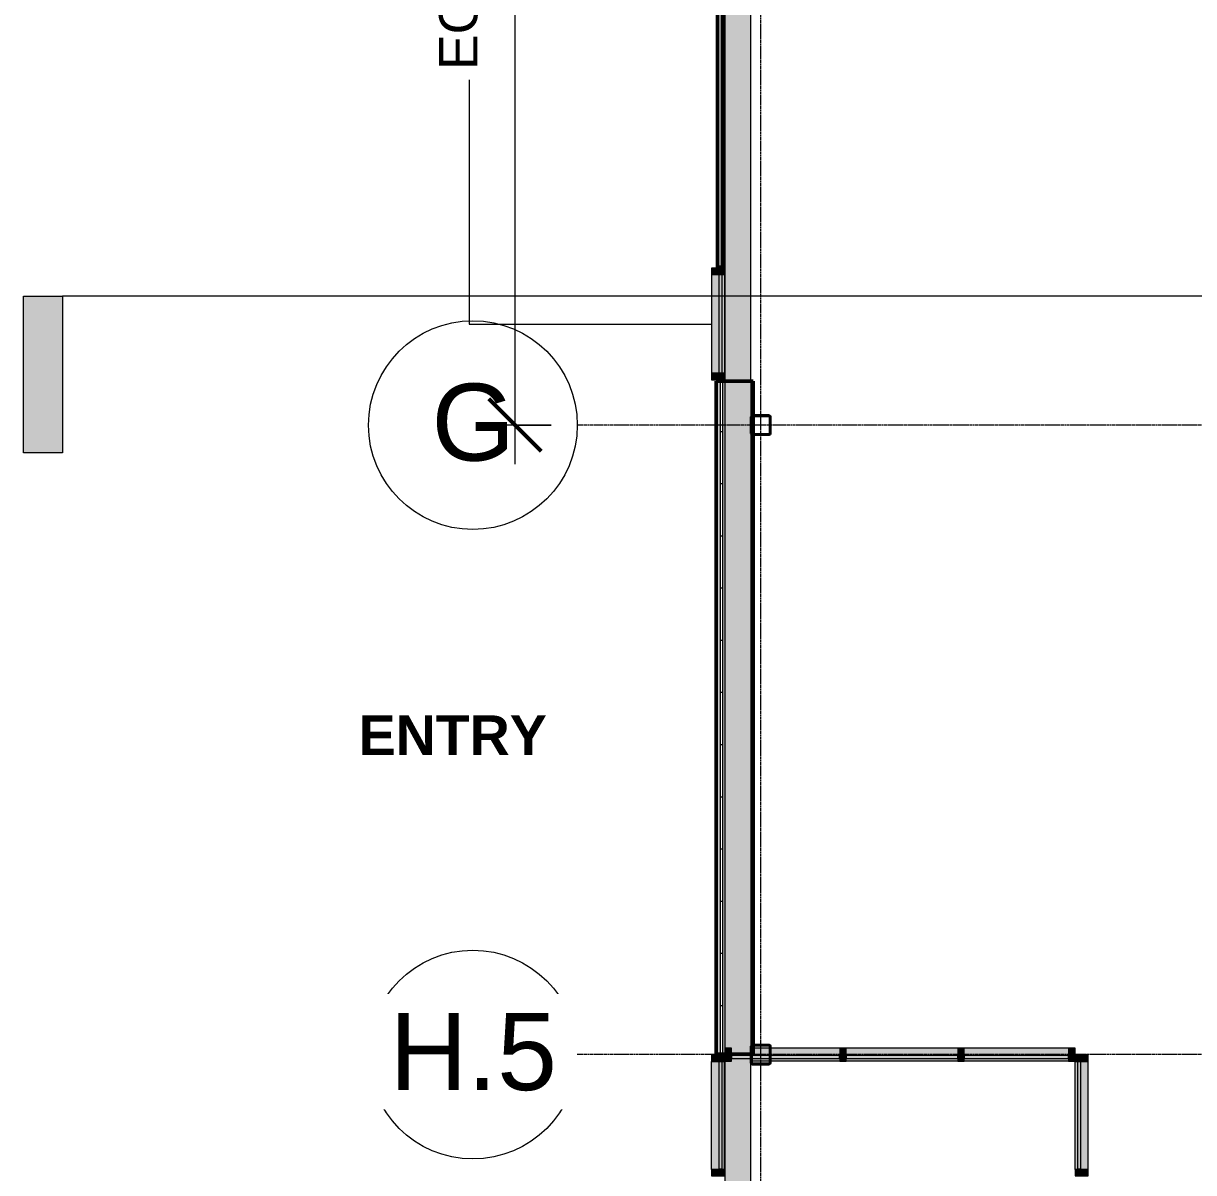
# Model space of a CAD drawing. Header units: inches. Extents: x 21836 to 26875, y -23174 to -20350.
# Drawn here: x 21846.6 to 22205.3, y -22579.2 to -22226.9 of the extents above; entities that cross this region are included whole.
import ezdxf

# ---------------------------------------------------------------- set-up
doc = ezdxf.new("R2010")
doc.units = ezdxf.units.IN
doc.header["$MEASUREMENT"] = 0
doc.linetypes.add('Grid Line 1_2_', pattern=[0.875, 0.5, -0.125, 0.125, -0.125])
for name, color, linetype, lineweight in [('A-ANNO-DIMS', 211, 'Continuous', 9), ('A-ANNO-DIMS-128', 211, 'Continuous', 9), ('A-GLAZ-CURT', 52, 'Continuous', 9), ('A-GLAZ-CWMG', 51, 'Continuous', 9), ('A-WALL', 113, 'Continuous', 13), ('A-WALL-PATT', 111, 'Continuous', 50), ('Conc', 7, 'Continuous', 9), ('G-ANNO-SYMB', 111, 'Continuous', 9), ('G-ANNO-TEXT', 231, 'Continuous', 9), ('L-SITE-WALL', 31, 'Continuous', 13), ('S-BEAM', 12, 'Continuous', 9), ('S-COLS', 52, 'Continuous', 9), ('S-GRID', 1, 'Continuous', 9), ('S-GRID-IDEN', 1, 'Continuous', 9)]:
    doc.layers.add(name, color=color, linetype=linetype, lineweight=lineweight)
doc.styles.add('Arial', font='arial.ttf', dxfattribs={"height": 23.60479})
doc.styles.add('Arial_1', font='arial.ttf', dxfattribs={"height": 11.802395})
doc.styles.add('Arial_B', font='arialbd.ttf', dxfattribs={"height": 12.177074})
doc.dimstyles.new('Linear_-_3_32__Arial', dxfattribs={"dimscale": 12, "dimtxt": 12, "dimasz": 1.333333, "dimexe": 1, "dimexo": 0.666667, "dimgap": 0.666667, "dimtad": 1, "dimdec": 4, "dimrnd": 0.0625, "dimzin": 1, "dimdsep": 46, "dimlunit": 4, "dimtxsty": 'Arial_1', "dimblk1": 'OBLIQUE', "dimblk2": 'OBLIQUE', "dimsah": 1, "dimcen": 0.09, "dimdle": 1, "dimazin": 0, "dimtfac": 1, "dimtdec": 4, "dimtix": 1, "dimtmove": 0, "dimatfit": 3, "dimfxl": 1, "dimtvp": 1, "dimtfill": 1, "dimfrac": 2, "dimtolj": 1, "dimtzin": 0, "dimarcsym": 2})

# ---------------------------------------------------------------- blocks, each defined once
blk = doc.blocks.new('Girt_C - 8_D-803273-First Floor Plan')
at = {"layer": 'S-BEAM'}
h = blk.add_hatch(color=256, dxfattribs=at)
h.paths.add_polyline_path([(22061.64, -22786.18), (22061.83, -22786.18), (22061.82, -22689.8), (22061.64, -22689.8), (22061.64, -22782.17)], flags=0)
h.paths.add_polyline_path([(22061.7, -22685.8), (22061.83, -22685.8), (22061.81, -22545.05), (22061.64, -22545.05), (22061.69, -22685.8)], flags=0)
h.paths.add_polyline_path([(22061.79, -22336.55), (22061.83, -22336.55), (22061.83, -21867.43), (22061.64, -21867.43), (22061.7, -22336.55)], flags=0)
h.paths.add_polyline_path([(22061.83, -21578.18), (22061.83, -21540.93), (22061.64, -21540.93), (22061.7, -21578.18), (22061.73, -21578.18)], flags=0)
h.paths.add_polyline_path([(22061.7, -21178.18), (22061.83, -21178.18), (22061.83, -21143.68), (22061.64, -21143.68), (22061.7, -21178.18)], flags=0)
h = blk.add_hatch(color=256, dxfattribs=at)
h.paths.add_polyline_path([(22061.83, -22786.18), (22069.45, -22786.18), (22069.45, -22687.55), (22063.52, -22687.55), (22063.52, -22689.8), (22061.83, -22689.8), (22061.83, -22782.17)], flags=0)
h.paths.add_polyline_path([(22069.45, -22686.55), (22069.45, -22544.3), (22063.64, -22544.3), (22063.64, -22545.05), (22061.83, -22545.05), (22061.83, -22685.8), (22063.52, -22685.8), (22063.52, -22686.55)], flags=0)
h.paths.add_polyline_path([(22063.64, -22543.3), (22069.45, -22543.3), (22069.45, -22542.93), (22063.64, -22542.93)], flags=0)
h.paths.add_polyline_path([(22061.83, -22336.55), (22069.45, -22336.55), (22069.45, -21867.43), (22061.83, -21867.43), (22061.83, -22259.29)], flags=0)
h.paths.add_polyline_path([(22069.45, -21578.18), (22069.45, -21540.93), (22061.83, -21540.93), (22061.83, -21578.18)], flags=0)
h.paths.add_polyline_path([(22069.45, -21178.18), (22069.45, -21143.68), (22061.83, -21143.68), (22061.83, -21178.18)], flags=0)
h = blk.add_hatch(color=256, dxfattribs=at)
h.paths.add_polyline_path([(22069.59, -22786.18), (22069.64, -22786.18), (22069.59, -22687.55), (22069.45, -22687.55), (22069.45, -22786.18)], flags=0)
h.paths.add_polyline_path([(22069.64, -22686.55), (22069.59, -22544.3), (22069.45, -22544.3), (22069.45, -22686.55), (22069.64, -22686.55)], flags=0)
h.paths.add_polyline_path([(22069.59, -22543.3), (22069.64, -22543.3), (22069.59, -22542.93), (22069.45, -22542.93), (22069.45, -22543.3), (22069.57, -22543.3)], flags=0)
h.paths.add_polyline_path([(22069.45, -22336.55), (22069.64, -22336.55), (22069.59, -21867.43), (22069.45, -21867.43), (22069.45, -22259.29)], flags=0)
h.paths.add_polyline_path([(22069.49, -21578.18), (22069.64, -21578.18), (22069.59, -21540.93), (22069.45, -21540.93), (22069.45, -21578.18)], flags=0)
h.paths.add_polyline_path([(22069.46, -21178.18), (22069.64, -21178.18), (22069.59, -21143.68), (22069.45, -21143.68), (22069.45, -21178.18)], flags=0)
h = blk.add_hatch(color=256, dxfattribs=at)
h.paths.add_polyline_path([(22069.45, -22687.55), (22069.45, -22686.55), (22063.52, -22686.55), (22063.52, -22687.55)], flags=0)
h.paths.add_polyline_path([(22063.64, -22544.3), (22069.45, -22544.3), (22069.45, -22543.3), (22063.64, -22543.3)], flags=0)
h = blk.add_hatch(color=256, dxfattribs=at)
h.paths.add_polyline_path([(22069.59, -22687.55), (22069.64, -22687.55), (22069.59, -22686.55), (22069.45, -22686.55), (22069.45, -22687.55), (22069.58, -22687.55)], flags=0)
h.paths.add_polyline_path([(22069.59, -22544.3), (22069.64, -22544.3), (22069.59, -22543.3), (22069.45, -22543.3), (22069.45, -22544.3), (22069.57, -22544.3)], flags=0)
for p, q in [((22061.64, -21867.43), (22061.64, -22336.55)), ((22069.64, -22336.55), (22069.64, -22111.34)), ((22061.64, -22545.05), (22061.64, -22685.8)), ((22069.64, -22686.55), (22069.64, -22545.59))]:
    blk.add_line(p, q, dxfattribs=at)
blk = doc.blocks.new('HSS-Hollow Structural Section-Column - HSS6X6X1_4-V18-First Floor Plan')
at = {"layer": 'S-COLS', "lineweight": 30}
for p, q in [((-3, 2.534), (-3, -2.534)), ((-2.767, -2.534), (-2.767, 2.534)), ((2.534, 3), (-2.534, 3)), ((-2.534, 2.767), (2.534, 2.767)), ((2.767, 2.534), (2.767, -2.534)), ((3, -2.534), (3, 2.534)), ((2.534, -2.767), (-2.534, -2.767)), ((-2.534, -3), (2.534, -3))]:
    blk.add_line(p, q, dxfattribs=at)
for centre, radius, start, end in [((-2.534, 2.534), 0.466, 90, 180), ((-2.534, 2.534), 0.233, 90, 180), ((2.534, 2.534), 0.466, 360, 90), ((2.534, 2.534), 0.233, 0, 90), ((-2.534, -2.534), 0.466, 180, 270), ((-2.534, -2.534), 0.233, 180, 270), ((2.534, -2.534), 0.466, 270, 360), ((2.534, -2.534), 0.233, 270, 360)]:
    blk.add_arc(centre, radius, start, end, dxfattribs=at)
blk = doc.blocks.new('Rectangular Mullion - Profile_Polycarbonate_Upper and left-791728-First Floor Plan')
at = {"layer": 'A-GLAZ-CWMG'}
blk.add_hatch(color=256, dxfattribs=at).paths.add_polyline_path([(0, -1.14), (-3.62, -1.14), (-3.62, -0.79), (-3.37, -0.79), (-3.56, -0.85), (-3.56, -1.08), (-0.06, -1.08), (-0.06, 0.92), (-2.77, 0.92), (-2.83, 0.98), (0, 0.98)], flags=0)
at = {"layer": 'A-GLAZ-CWMG', "lineweight": 20}
for p, q in [((-2.83, 0.86), (-2.83, 0.98)), ((-2.83, 0.98), (0, 0.98)), ((-2.77, 0.86), (-2.83, 0.86)), ((-0.06, 0.92), (-2.77, 0.92)), ((-2.77, 0.92), (-2.77, 0.86)), ((-0.06, -1.08), (-0.06, 0.92)), ((0, 0.98), (0, -1.14)), ((-3.62, -1.14), (-3.62, -0.79)), ((-3.62, -0.79), (-3.37, -0.79)), ((0, -1.14), (-3.62, -1.14)), ((-3.37, -0.85), (-3.56, -0.85)), ((-3.56, -0.85), (-3.56, -1.08)), ((-3.56, -1.08), (-0.06, -1.08)), ((-3.37, -0.79), (-3.37, -0.85))]:
    blk.add_line(p, q, dxfattribs=at)
blk = doc.blocks.new('System Panel - Glazed-V35-First Floor Plan')
at = {"layer": 'A-GLAZ-CURT', "transparency": 33554649}
h = blk.add_hatch(color=256, dxfattribs=at)
h.paths.add_polyline_path([(-16.59, -1.25), (-10.59, -1.25), (-10.59, -0.25), (-16.59, -0.25)], flags=0)
h.paths.add_polyline_path([(16.59, -1.25), (16.59, -0.25), (-4.59, -0.25), (-4.59, -1.25), (-1.58, -1.25)], flags=0)
h.paths.add_polyline_path([(-10.36, -1.25), (-4.83, -1.25), (-4.83, -0.25), (-10.36, -0.25)], flags=0)
at = {"layer": 'A-GLAZ-CURT', "lineweight": 13}
for p, q in [((-10.59, -0.25), (-16.59, -0.25)), ((-16.59, -0.25), (-16.59, -1.25)), ((-16.59, -1.25), (-10.59, -1.25)), ((-4.83, -0.25), (-10.36, -0.25)), ((-10.36, -1.25), (-4.83, -1.25)), ((16.59, -0.25), (-4.59, -0.25)), ((-4.59, -1.25), (16.59, -1.25)), ((16.59, -1.25), (16.59, -0.25))]:
    blk.add_line(p, q, dxfattribs=at)
at = {"layer": 'A-GLAZ-CURT'}
for p, q in [((-4.83, -0.25), (-10.36, -0.25)), ((-10.36, -1.25), (-4.83, -1.25)), ((16.59, -0.25), (-4.59, -0.25)), ((-4.59, -1.25), (16.59, -1.25)), ((16.59, -0.25), (16.59, -1.25))]:
    blk.add_line(p, q, dxfattribs=at)
blk = doc.blocks.new('System Panel - Glazed-827433-First Floor Plan')
at = {"layer": 'A-GLAZ-CURT', "transparency": 33554649}
blk.add_hatch(color=256, dxfattribs=at).paths.add_polyline_path([(-17.09, -0.25), (-17.09, -1.25), (17.09, -1.25), (17.09, -0.25)], flags=0)
at = {"layer": 'A-GLAZ-CURT', "lineweight": 13}
for p, q in [((17.09, -0.25), (-17.09, -0.25)), ((-17.09, -0.25), (-17.09, -1.25)), ((-17.09, -1.25), (17.09, -1.25)), ((17.09, -1.25), (17.09, -0.25))]:
    blk.add_line(p, q, dxfattribs=at)
at = {"layer": 'A-GLAZ-CURT'}
for p, q in [((-17.09, -1.25), (-17.09, -0.25)), ((17.09, -0.25), (-17.09, -0.25)), ((-17.09, -1.25), (17.09, -1.25)), ((17.09, -0.25), (17.09, -1.25))]:
    blk.add_line(p, q, dxfattribs=at)
blk = doc.blocks.new('System Panel - Glazed-840710-First Floor Plan')
at = {"layer": 'A-GLAZ-CURT', "transparency": 33554649}
blk.add_hatch(color=256, dxfattribs=at).paths.add_polyline_path([(16, -1.25), (16, -0.25), (-16, -0.25), (-16, -1.25)], flags=0)
at = {"layer": 'A-GLAZ-CURT', "lineweight": 13}
for p, q in [((16, -0.25), (-16, -0.25)), ((-16, -0.25), (-16, -1.25)), ((-16, -1.25), (16, -1.25)), ((16, -1.25), (16, -0.25))]:
    blk.add_line(p, q, dxfattribs=at)
at = {"layer": 'A-GLAZ-CURT'}
for p, q in [((-16, -1.25), (-16, -0.25)), ((16, -0.25), (-16, -0.25)), ((-16, -1.25), (16, -1.25)), ((16, -0.25), (16, -1.25))]:
    blk.add_line(p, q, dxfattribs=at)
blk = doc.blocks.new('Rectangular Mullion - Rectangular Mullion 1-V36-First Floor Plan')
at = {"layer": 'A-GLAZ-CWMG'}
h = blk.add_hatch(color=256, dxfattribs=at)
h.paths.add_polyline_path([(22070.27, -22545.05), (22075.41, -22545.05), (22075.41, -22544.3), (22069.87, -22544.3), (22069.87, -22545.05)], flags=0)
h.paths.add_polyline_path([(22078.66, -22545.05), (22096.83, -22545.05), (22096.83, -22544.3), (22075.64, -22544.3), (22075.64, -22545.05)], flags=0)
h.paths.add_polyline_path([(22069.87, -22543.3), (22075.41, -22543.3), (22075.41, -22541.05), (22070.27, -22541.05), (22070.27, -22542.93), (22069.87, -22542.93)], flags=0)
h.paths.add_polyline_path([(22078.66, -22543.3), (22096.83, -22543.3), (22096.83, -22541.05), (22075.64, -22541.05), (22075.64, -22543.3)], flags=0)
h = blk.add_hatch(color=256, dxfattribs=at)
h.paths.add_polyline_path([(22070.27, -22544.3), (22075.41, -22544.3), (22075.41, -22543.3), (22069.87, -22543.3), (22069.87, -22544.3)], flags=0)
h.paths.add_polyline_path([(22096.83, -22544.3), (22096.83, -22543.3), (22075.64, -22543.3), (22075.64, -22544.3), (22078.66, -22544.3)], flags=0)
for p, q in [((22075.41, -22541.05), (22070.27, -22541.05)), ((22096.83, -22541.05), (22075.64, -22541.05)), ((22075.41, -22545.05), (22069.87, -22545.05)), ((22096.83, -22545.05), (22075.64, -22545.05))]:
    blk.add_line(p, q, dxfattribs=at)
blk = doc.blocks.new('Rectangular Mullion - Rectangular Mullion 1-769211-First Floor Plan')
at = {"layer": 'A-GLAZ-CWMG'}
h = blk.add_hatch(color=256, dxfattribs=at)
h.paths.add_polyline_path([(22798.39, -22493.23), (22798.39, -22459.04), (22797.64, -22459.04), (22797.64, -22493.23)], flags=0)
h.paths.add_polyline_path([(22796.64, -22493.23), (22796.64, -22459.04), (22794.39, -22459.04), (22794.39, -22493.23)], flags=0)
blk.add_hatch(color=256, dxfattribs=at).paths.add_polyline_path([(22797.64, -22493.23), (22797.64, -22459.04), (22796.64, -22459.04), (22796.64, -22493.23)], flags=0)
for p, q in [((22794.39, -22459.04), (22794.39, -22493.23)), ((22798.39, -22459.04), (22798.39, -22493.23))]:
    blk.add_line(p, q, dxfattribs=at)
blk = doc.blocks.new('Rectangular Mullion - Rectangular Mullion 1-840709-First Floor Plan')
at = {"layer": 'A-GLAZ-CWMG'}
h = blk.add_hatch(color=256, dxfattribs=at)
h.paths.add_polyline_path([(22167.02, -22545.05), (22167.02, -22544.3), (22135.02, -22544.3), (22135.02, -22545.05)], flags=0)
h.paths.add_polyline_path([(22167.02, -22543.3), (22167.02, -22541.05), (22135.02, -22541.05), (22135.02, -22543.3)], flags=0)
blk.add_hatch(color=256, dxfattribs=at).paths.add_polyline_path([(22167.02, -22544.3), (22167.02, -22543.3), (22135.02, -22543.3), (22135.02, -22544.3)], flags=0)
for p, q in [((22167.02, -22541.05), (22135.02, -22541.05)), ((22167.02, -22545.05), (22135.02, -22545.05))]:
    blk.add_line(p, q, dxfattribs=at)
blk = doc.blocks.new('Rectangular Mullion - Rectangular Mullion 1-838588-First Floor Plan')
at = {"layer": 'A-GLAZ-CWMG'}
blk.add_hatch(color=256, dxfattribs=at).paths.add_polyline_path([(0, 2), (0, -2), (-2, -2), (-2, 2)], flags=0)
at = {"layer": 'A-GLAZ-CWMG', "lineweight": 20}
for p, q in [((-2, 2), (0, 2)), ((-2, -2), (-2, 2)), ((0, 2), (0, -2)), ((0, -2), (-2, -2))]:
    blk.add_line(p, q, dxfattribs=at)
blk = doc.blocks.new('Rectangular Mullion - Rectangular Mullion 1-838589-First Floor Plan')
at = {"layer": 'A-GLAZ-CWMG'}
blk.add_hatch(color=256, dxfattribs=at).paths.add_polyline_path([(-2, 2), (-2, -2), (0, -2), (0, 2)], flags=0)
at = {"layer": 'A-GLAZ-CWMG', "lineweight": 20}
for p, q in [((0, 2), (-2, 2)), ((-2, 2), (-2, -2)), ((0, -2), (0, 2)), ((-2, -2), (0, -2))]:
    blk.add_line(p, q, dxfattribs=at)
blk = doc.blocks.new('Rectangular Mullion - Rectangular Mullion 1-827464-First Floor Plan')
at = {"layer": 'A-GLAZ-CWMG'}
blk.add_hatch(color=256, dxfattribs=at).paths.add_polyline_path([(1, -2), (-1, -2), (-1, 2), (1, 2)], flags=0)
at = {"layer": 'A-GLAZ-CWMG', "lineweight": 20}
for p, q in [((-1, 2), (1, 2)), ((-1, -2), (-1, 2)), ((1, 2), (1, -2)), ((1, -2), (-1, -2))]:
    blk.add_line(p, q, dxfattribs=at)
blk = doc.blocks.new('System Panel - Glazed-827432-First Floor Plan')
at = {"layer": 'A-GLAZ-CURT', "transparency": 33554649}
blk.add_hatch(color=256, dxfattribs=at).paths.add_polyline_path([(-16.53, -0.25), (-16.53, -1.25), (16.53, -1.25), (16.53, -0.25)], flags=0)
at = {"layer": 'A-GLAZ-CURT', "lineweight": 13}
for p, q in [((16.53, -0.25), (-16.53, -0.25)), ((-16.53, -0.25), (-16.53, -1.25)), ((-16.53, -1.25), (16.53, -1.25)), ((16.53, -1.25), (16.53, -0.25))]:
    blk.add_line(p, q, dxfattribs=at)
at = {"layer": 'A-GLAZ-CURT'}
for p, q in [((-16.53, -1.25), (-16.53, -0.25)), ((16.53, -0.25), (-16.53, -0.25)), ((-16.53, -1.25), (16.53, -1.25)), ((16.53, -0.25), (16.53, -1.25))]:
    blk.add_line(p, q, dxfattribs=at)
blk = doc.blocks.new('Rectangular Mullion - Rectangular Mullion 1-785048-First Floor Plan')
at = {"layer": 'A-GLAZ-CWMG'}
h = blk.add_hatch(color=256, dxfattribs=at)
h.paths.add_polyline_path([(22173.02, -22578.24), (22173.02, -22545.18), (22170.77, -22545.18), (22170.77, -22578.24)], flags=0)
h.paths.add_polyline_path([(22169.02, -22578.24), (22169.77, -22578.24), (22169.77, -22545.18), (22169.02, -22545.18), (22169.02, -22569.14)], flags=0)
blk.add_hatch(color=256, dxfattribs=at).paths.add_polyline_path([(22170.77, -22578.24), (22170.77, -22545.18), (22169.77, -22545.18), (22169.77, -22578.24)], flags=0)
for p, q in [((22169.02, -22578.24), (22169.02, -22545.18)), ((22173.02, -22578.24), (22173.02, -22545.18))]:
    blk.add_line(p, q, dxfattribs=at)
blk = doc.blocks.new('Rectangular Mullion - Rectangular Mullion 1-838712-First Floor Plan')
at = {"layer": 'A-GLAZ-CWMG'}
blk.add_hatch(color=256, dxfattribs=at).paths.add_polyline_path([(-2, -2), (0, -2), (0, 2), (-2, 2)], flags=0)
at = {"layer": 'A-GLAZ-CWMG', "lineweight": 20}
for p, q in [((0, 2), (-2, 2)), ((-2, 2), (-2, -2)), ((0, -2), (0, 2)), ((-2, -2), (0, -2))]:
    blk.add_line(p, q, dxfattribs=at)
blk = doc.blocks.new('System Panel - Glazed-827451-First Floor Plan')
at = {"layer": 'A-GLAZ-CURT', "transparency": 33554649}
blk.add_hatch(color=256, dxfattribs=at).paths.add_polyline_path([(-16.53, 0.25), (16.53, 0.25), (16.53, 1.25), (-16.53, 1.25)], flags=0)
at = {"layer": 'A-GLAZ-CURT', "lineweight": 13}
for p, q in [((16.53, 1.25), (-16.53, 1.25)), ((-16.53, 1.25), (-16.53, 0.25)), ((-16.53, 0.25), (16.53, 0.25)), ((16.53, 0.25), (16.53, 1.25))]:
    blk.add_line(p, q, dxfattribs=at)
at = {"layer": 'A-GLAZ-CURT'}
for p, q in [((-16.53, 0.25), (-16.53, 1.25)), ((16.53, 1.25), (-16.53, 1.25)), ((-16.53, 0.25), (16.53, 0.25)), ((16.53, 1.25), (16.53, 0.25))]:
    blk.add_line(p, q, dxfattribs=at)
blk = doc.blocks.new('Rectangular Mullion - Rectangular Mullion 1-775617-First Floor Plan')
at = {"layer": 'A-GLAZ-CWMG'}
h = blk.add_hatch(color=256, dxfattribs=at)
h.paths.add_polyline_path([(26090.45, -22687.93), (26123.52, -22687.93), (26123.52, -22687.18), (26090.45, -22687.18)], flags=0)
h.paths.add_polyline_path([(26090.45, -22686.18), (26123.52, -22686.18), (26123.52, -22683.93), (26090.45, -22683.93)], flags=0)
blk.add_hatch(color=256, dxfattribs=at).paths.add_polyline_path([(26123.52, -22687.18), (26123.52, -22686.18), (26090.45, -22686.18), (26090.45, -22687.18)], flags=0)
for p, q in [((26090.45, -22683.93), (26123.52, -22683.93)), ((26090.45, -22687.93), (26123.52, -22687.93))]:
    blk.add_line(p, q, dxfattribs=at)
blk = doc.blocks.new('Rectangular Mullion - Rectangular Mullion 1-827475-First Floor Plan')
at = {"layer": 'A-GLAZ-CWMG'}
blk.add_hatch(color=256, dxfattribs=at).paths.add_polyline_path([(0, -2), (0, 2), (-2, 2), (-2, -2)], flags=0)
at = {"layer": 'A-GLAZ-CWMG', "lineweight": 20}
for p, q in [((0, 2), (-2, 2)), ((-2, 2), (-2, -2)), ((0, -2), (0, 2)), ((-2, -2), (0, -2))]:
    blk.add_line(p, q, dxfattribs=at)
blk = doc.blocks.new('Rectangular Mullion - Rectangular Mullion 1-827470-First Floor Plan')
at = {"layer": 'A-GLAZ-CWMG'}
blk.add_hatch(color=256, dxfattribs=at).paths.add_polyline_path([(-1, 2), (1, 2), (1, -2), (-1, -2)], flags=0)
at = {"layer": 'A-GLAZ-CWMG', "lineweight": 20}
for p, q in [((-1, 2), (1, 2)), ((-1, -2), (-1, 2)), ((1, 2), (1, -2)), ((1, -2), (-1, -2))]:
    blk.add_line(p, q, dxfattribs=at)
blk = doc.blocks.new('System Panel - Glazed-827491-First Floor Plan')
at = {"layer": 'A-GLAZ-CURT', "transparency": 33554649}
blk.add_hatch(color=256, dxfattribs=at).paths.add_polyline_path([(-15.13, -1.25), (15.12, -1.25), (15.12, -0.25), (-15.13, -0.25)], flags=0)
at = {"layer": 'A-GLAZ-CURT', "lineweight": 13}
for p, q in [((15.12, -0.25), (-15.13, -0.25)), ((-15.13, -0.25), (-15.13, -1.25)), ((-15.13, -1.25), (15.12, -1.25)), ((15.12, -1.25), (15.12, -0.25))]:
    blk.add_line(p, q, dxfattribs=at)
at = {"layer": 'A-GLAZ-CURT'}
for p, q in [((-15.13, -1.25), (-15.13, -0.25)), ((15.12, -0.25), (-15.13, -0.25)), ((-15.13, -1.25), (15.12, -1.25)), ((15.12, -0.25), (15.12, -1.25))]:
    blk.add_line(p, q, dxfattribs=at)
blk = doc.blocks.new('Rectangular Mullion - Rectangular Mullion 1-789722-First Floor Plan')
at = {"layer": 'A-GLAZ-CWMG'}
h = blk.add_hatch(color=256, dxfattribs=at)
h.paths.add_polyline_path([(22060.77, -22334.18), (22061.52, -22334.18), (22061.52, -22303.93), (22060.77, -22303.93)], flags=0)
h.paths.add_polyline_path([(22057.52, -22334.18), (22059.77, -22334.18), (22059.77, -22303.93), (22057.52, -22303.93)], flags=0)
blk.add_hatch(color=256, dxfattribs=at).paths.add_polyline_path([(22060.77, -22334.18), (22060.77, -22303.93), (22059.77, -22303.93), (22059.77, -22334.18)], flags=0)
for p, q in [((22057.52, -22303.93), (22057.52, -22334.18)), ((22061.52, -22303.93), (22061.52, -22334.18))]:
    blk.add_line(p, q, dxfattribs=at)
blk = doc.blocks.new('Rectangular Mullion - Rectangular Mullion 1-827436-First Floor Plan')
at = {"layer": 'A-GLAZ-CWMG'}
blk.add_hatch(color=256, dxfattribs=at).paths.add_polyline_path([(-2, -2), (-2, 2), (0, 2), (0, -2)], flags=0)
at = {"layer": 'A-GLAZ-CWMG', "lineweight": 20}
for p, q in [((-2, 2), (0, 2)), ((-2, -2), (-2, 2)), ((0, 2), (0, -2)), ((0, -2), (-2, -2))]:
    blk.add_line(p, q, dxfattribs=at)
blk = doc.blocks.new('Rectangular Mullion - Rectangular Mullion 1-827439-First Floor Plan')
at = {"layer": 'A-GLAZ-CWMG'}
blk.add_hatch(color=256, dxfattribs=at).paths.add_polyline_path([(0, -2), (0, 2), (-2, 2), (-2, -2)], flags=0)
at = {"layer": 'A-GLAZ-CWMG', "lineweight": 20}
for p, q in [((0, 2), (-2, 2)), ((-2, 2), (-2, -2)), ((0, -2), (0, 2)), ((-2, -2), (0, -2))]:
    blk.add_line(p, q, dxfattribs=at)
blk = doc.blocks.new('Grid - Grid Head - Circle-14747-First Floor Plan')
at = {"layer": 'S-GRID-IDEN'}
blk.add_circle((0, 0), 0.25, dxfattribs=at)
blk = doc.blocks.new('Section - 3_32_ x 3_8_-18514-First Floor Plan')
at = {"layer": 'G-ANNO-SYMB'}
blk.add_hatch(color=256, dxfattribs=at).paths.add_polyline_path([(0, 0.375), (0, 0), (-0.09375, 0), (-0.09375, 0.375)], flags=0)
for p, q in [((0, 0.375), (-0.09375, 0.375)), ((-0.09375, 0.375), (-0.09375, 0)), ((0, 0), (0, 0.375)), ((-0.09375, 0), (0, 0))]:
    blk.add_line(p, q, dxfattribs=at)
blk = doc.blocks.new('DIMBLOCK34-First Floor Plan')
at = {"layer": 'A-ANNO-DIMS-128', "lineweight": 50}
for p, q in [((21997.3, -22108.8), (21989.3, -22100.8)), ((21997.3, -22108.8), (22005.3, -22116.8)), ((21997.3, -22350.05), (21989.3, -22342.05)), ((21997.3, -22350.05), (22005.3, -22358.05))]:
    blk.add_line(p, q, dxfattribs=at)
at = {"layer": 'A-ANNO-DIMS-128'}
for p, q in [((22008.39, -22108.8), (21985.3, -22108.8)), ((21997.3, -22362.05), (21997.3, -22108.8)), ((21997.3, -22108.8), (22008.39, -22108.8)), ((22008.39, -22350.05), (21985.3, -22350.05)), ((21997.3, -22350.05), (22008.39, -22350.05))]:
    blk.add_line(p, q, dxfattribs=at)
at = {"layer": 'A-ANNO-DIMS-128', "color": 0, "insert": (21973.99, -22241.24), "char_height": 11.802, "width": 28.3569, "attachment_point": 1, "rotation": 90, "line_spacing_factor": 0.938532, "style": 'Arial_1', "bg_fill": 3, "box_fill_scale": 1.25, "bg_fill_color": 0, "bg_fill_transparency": 0}
blk.add_mtext('EQ', dxfattribs=at)
blk = doc.blocks.new('_Oblique')
at = {"color": 0, "linetype": 'ByBlock', "lineweight": -2}
blk.add_line((-0.5, -0.5), (0.5, 0.5), dxfattribs=at)

msp = doc.modelspace()

# ---------------------------------------------------------------- hatches: boundary and pattern name
at = {"layer": 'A-WALL', "lineweight": 9, "transparency": 33554649}
msp.add_hatch(color=256, dxfattribs=at).paths.add_polyline_path([(22059.35283, -22301.61531), (22060.92763, -22301.61531), (22060.92763, -21901.99031), (22059.35283, -21901.99031), (22059.35283, -22259.28697)], flags=0)
at = {"layer": 'A-WALL-PATT', "lineweight": 9}
h = msp.add_hatch(dxfattribs=at)
h.set_pattern_fill('FP_12', color=256, style=0, pattern_type=2)
h.set_pattern_definition([(0, (0, 0), (0, 16), []), (90, (0, 0), (-16, 1e-15), [])])
h.paths.add_polyline_path([(22060.14023, -22542.92781), (22060.89023, -22542.92781), (22060.89023, -22336.55281), (22060.14023, -22336.55281), (22060.14023, -22491.67762)], flags=0)
at = {"layer": 'L-SITE-WALL'}
for points in [[(22059.01523, -22542.92781), (22059.26523, -22542.92781), (22059.26523, -22336.55281), (22059.01523, -22336.55281), (22059.01523, -22491.67762)], [(22059.26523, -22542.92781), (22060.14023, -22542.92781), (22060.14023, -22336.55281), (22059.26523, -22336.55281), (22059.26523, -22491.67762)], [(22060.89023, -22542.92781), (22061.64023, -22542.92781), (22061.64023, -22336.55281), (22060.89023, -22336.55281), (22060.89023, -22491.67762)], [(22069.64023, -22542.92781), (22069.64023, -22336.55281), (22061.64023, -22336.55281), (22061.64023, -22542.92781), (22065.23554, -22542.92781)]]:
    msp.add_hatch(color=256, dxfattribs=at).paths.add_polyline_path(points, flags=0)
h = msp.add_hatch(color=256, dxfattribs=at)
h.paths.add_polyline_path([(22069.87323, -22542.92781), (22070.26523, -22542.92781), (22070.26523, -22540.28581), (22070.10623, -22540.28581), (22069.94147, -22540.35405), (22069.87323, -22540.51881)], flags=0)
h.paths.add_polyline_path([(22069.64023, -22540.51881), (22069.77671, -22540.1893), (22070.10623, -22540.05281), (22070.26523, -22540.05281), (22070.26523, -22336.55281), (22069.64023, -22336.55281), (22069.64023, -22540.35405)], flags=0)
at = {"layer": 'S-COLS'}
h = msp.add_hatch(dxfattribs=at)
h.set_pattern_fill('FP_1', color=256, style=0, pattern_type=2)
h.set_pattern_definition([(45, (0, 0), (-12.671354, 12.671354), []), (45, (0, 19.2), (-12.671354, 12.671354), [])])
h.paths.add_polyline_path([(22070.10623, -22353.05281), (22075.17423, -22353.05281), (22075.50374, -22352.91632), (22075.64023, -22352.58681), (22075.64023, -22347.51881), (22075.50374, -22347.1893), (22075.17423, -22347.05281), (22070.10623, -22347.05281), (22069.77671, -22347.1893), (22069.64023, -22347.51881), (22069.64023, -22352.58681), (22069.77671, -22352.91632)], flags=0)
h.paths.add_polyline_path([(22070.10623, -22352.81981), (22069.94147, -22352.75157), (22069.87323, -22352.58681), (22069.87323, -22347.51881), (22069.94147, -22347.35405), (22070.10623, -22347.28581), (22075.17423, -22347.28581), (22075.33898, -22347.35405), (22075.40723, -22347.51881), (22075.40723, -22352.58681), (22075.33898, -22352.75157), (22075.17423, -22352.81981)], flags=0)

# ---------------------------------------------------------------- linework, layer by layer
at = {"layer": 'A-WALL', "lineweight": 50}
for p, q in [((22059.35283, -21901.99031), (22059.35283, -22301.61531)), ((22060.92763, -22301.61531), (22060.92763, -21901.99031)), ((22059.35283, -22301.61531), (22060.92763, -22301.61531))]:
    msp.add_line(p, q, dxfattribs=at)
at = {"layer": 'A-WALL'}
for p, q in [((22059.26523, -22336.55281), (22059.26523, -22542.92781)), ((22060.14023, -22336.55281), (22060.14023, -22542.92781)), ((22060.89023, -22336.55281), (22060.89023, -22542.92781)), ((22061.64023, -22336.55281), (22061.64023, -22542.92781)), ((22069.64023, -22336.55281), (22069.64023, -22540.51881))]:
    msp.add_line(p, q, dxfattribs=at)
at = {"layer": 'Conc'}
for p, q in [((21983.23523, -21605.06748), (21983.23523, -22319.06748)), ((21983.23523, -22319.06748), (22057.51523, -22319.06748)), ((22061.51523, -22319.06748), (22061.64023, -22319.06748))]:
    msp.add_line(p, q, dxfattribs=at)
at = {"layer": 'G-ANNO-SYMB'}
msp.add_line((26334.27552, -22310.53102), (21858.58743, -22310.53102), dxfattribs=at)
at = {"layer": 'L-SITE-WALL', "lineweight": 50}
for p, q in [((22070.26523, -22336.55281), (22059.01523, -22336.55281)), ((22059.01523, -22336.55281), (22059.01523, -22542.92781)), ((22070.26523, -22540.05281), (22070.26523, -22336.55281)), ((22059.01523, -22542.92781), (22069.64023, -22542.92781)), ((22069.87323, -22542.92781), (22070.26523, -22542.92781)), ((22070.26523, -22542.92781), (22070.26523, -22540.2785))]:
    msp.add_line(p, q, dxfattribs=at)
at = {"layer": 'S-COLS', "lineweight": 30}
for p, q in [((22069.64023, -22347.51881), (22069.64023, -22352.58681)), ((22069.87323, -22352.58681), (22069.87323, -22347.51881)), ((22075.17423, -22347.05281), (22070.10623, -22347.05281)), ((22070.10623, -22347.28581), (22075.17423, -22347.28581)), ((22075.40723, -22347.51881), (22075.40723, -22352.58681)), ((22075.64023, -22352.58681), (22075.64023, -22347.51881)), ((22075.17423, -22352.81981), (22070.10623, -22352.81981)), ((22070.10623, -22353.05281), (22075.17423, -22353.05281))]:
    msp.add_line(p, q, dxfattribs=at)
for centre, radius, start, end in [((22070.10623, -22347.51881), 0.466, 90, 180), ((22070.10623, -22347.51881), 0.233, 90, 180), ((22075.17423, -22347.51881), 0.466, 0, 90), ((22075.17423, -22347.51881), 0.233, 0, 90), ((22070.10623, -22352.58681), 0.466, 180, 270), ((22070.10623, -22352.58681), 0.233, 180, 270), ((22075.17423, -22352.58681), 0.466, 270, 0), ((22075.17423, -22352.58681), 0.233, 270, 0)]:
    msp.add_arc(centre, radius, start, end, dxfattribs=at)
at = {"layer": 'S-GRID', "linetype": 'Grid Line 1_2_'}
for p, q in [((22072.64023, -23162.8711), (22072.64023, -20426.10083)), ((26875.45558, -22350.05281), (22016.39023, -22350.05281))]:
    msp.add_line(p, q, dxfattribs=at)

# ---------------------------------------------------------------- block references
at = {"layer": 'A-GLAZ-CURT'}
for name, p, rotation in [('System Panel - Glazed-827491-First Floor Plan', (22059.51523, -22319.05281), 89.99999999996432), ('System Panel - Glazed-827451-First Floor Plan', (22059.51523, -22561.70906), 270), ('System Panel - Glazed-827432-First Floor Plan', (22171.01523, -22561.70906), 270)]:
    msp.add_blockref(name, p, dxfattribs=dict(at, rotation=rotation))
for name, p in [('System Panel - Glazed-V35-First Floor Plan', (22080.23398, -22543.05281)), ('System Panel - Glazed-827433-First Floor Plan', (22115.92148, -22543.05281)), ('System Panel - Glazed-840710-First Floor Plan', (22151.01523, -22543.05281))]:
    msp.add_blockref(name, p, dxfattribs=at)
at = {"layer": 'A-GLAZ-CWMG', "extrusion": (0, 0, -1)}
for name, p, rotation in [('Rectangular Mullion - Profile_Polycarbonate_Upper and left-791728-First Floor Plan', (-22060.14023, -22301.67781), 270.000000000008), ('Rectangular Mullion - Rectangular Mullion 1-827436-First Floor Plan', (-22059.51523, -22301.92781), 90.00000000003568), ('Rectangular Mullion - Rectangular Mullion 1-827464-First Floor Plan', (-22097.82773, -22543.05281), 180), ('Rectangular Mullion - Rectangular Mullion 1-827464-First Floor Plan', (-22134.01523, -22543.05281), 180), ('Rectangular Mullion - Rectangular Mullion 1-838588-First Floor Plan', (-22169.01523, -22543.05281), 180), ('Rectangular Mullion - Rectangular Mullion 1-827470-First Floor Plan', (-22059.51523, -22579.24031), 270), ('Rectangular Mullion - Rectangular Mullion 1-827464-First Floor Plan', (-22171.01523, -22579.24031), 270)]:
    msp.add_blockref(name, p, dxfattribs=dict(at, rotation=rotation))
at = {"layer": 'A-GLAZ-CWMG'}
for name in ['Rectangular Mullion - Rectangular Mullion 1-789722-First Floor Plan', 'Rectangular Mullion - Rectangular Mullion 1-V36-First Floor Plan', 'Rectangular Mullion - Rectangular Mullion 1-840709-First Floor Plan', 'Rectangular Mullion - Rectangular Mullion 1-785048-First Floor Plan']:
    msp.add_blockref(name, (0, 0), dxfattribs=at)
for name, p, rotation in [('Rectangular Mullion - Rectangular Mullion 1-827439-First Floor Plan', (22059.51523, -22336.17781), 269.9999999999644), ('Rectangular Mullion - Rectangular Mullion 1-827475-First Floor Plan', (22059.51523, -22543.17781), 90), ('Rectangular Mullion - Rectangular Mullion 1-838589-First Floor Plan', (22061.64023, -22543.05281), 180), ('Rectangular Mullion - Rectangular Mullion 1-769211-First Floor Plan', (44592.05897, 253.33741), 270.0000000000043), ('Rectangular Mullion - Rectangular Mullion 1-838712-First Floor Plan', (22171.01523, -22543.17781), 89.99999999999999), ('Rectangular Mullion - Rectangular Mullion 1-775617-First Floor Plan', (-626.41259, -48668.69304), 90)]:
    msp.add_blockref(name, p, dxfattribs=dict(at, rotation=rotation))
at = {"layer": 'G-ANNO-SYMB', "extrusion": (0, 0, -1), "xscale": 127.9999999999999, "yscale": 127.9999999999999, "zscale": 127.9999999999999, "rotation": 180}
msp.add_blockref('Section - 3_32_ x 3_8_-18514-First Floor Plan', (-21858.58743, -22310.53102), dxfattribs=at)
at = {"layer": 'S-BEAM'}
msp.add_blockref('Girt_C - 8_D-803273-First Floor Plan', (0, 0), dxfattribs=at)
at = {"layer": 'S-COLS', "rotation": 180}
msp.add_blockref('HSS-Hollow Structural Section-Column - HSS6X6X1_4-V18-First Floor Plan', (22072.64023, -22543.05281), dxfattribs=at)
at = {"layer": 'S-GRID-IDEN', "xscale": 127.9999999999999, "yscale": 127.9999999999999, "zscale": 127.9999999999999, "rotation": 89.9999999999998}
for p in [(21984.39023, -22350.05281), (21984.39023, -22543.05281)]:
    msp.add_blockref('Grid - Grid Head - Circle-14747-First Floor Plan', p, dxfattribs=at)

# ---------------------------------------------------------------- texts
at = {"layer": 'G-ANNO-TEXT', "color": 7, "insert": (21978.22095, -22439.05553), "char_height": 12.177074, "width": 66.816, "attachment_point": 2, "line_spacing_factor": 0.938532, "style": 'Arial_B', "bg_fill": 3, "box_fill_scale": 1.25, "bg_fill_color": 0, "bg_fill_transparency": 0}
msp.add_mtext('ENTRY', dxfattribs=at)

# ---------------------------------------------------------------- next in the draw order: texts
at = {"layer": 'S-GRID-IDEN', "char_height": 23.60479, "attachment_point": 2, "line_spacing_factor": 0.938532, "style": 'Arial', "bg_fill": 3, "box_fill_scale": 1.25, "bg_fill_color": 0, "bg_fill_transparency": 0}
for s, insert, width in [('G', (21984.52022, -22337.34648), 30.528), ('H.5', (21984.52022, -22530.34648), 61.056)]:
    msp.add_mtext(s, dxfattribs=dict(at, insert=insert, width=width))

# ---------------------------------------------------------------- next in the draw order: linework, layer by layer
at = {"layer": 'S-GRID', "linetype": 'Grid Line 1_2_'}
msp.add_line((26875.45558, -22543.05281), (22016.39023, -22543.05281), dxfattribs=at)

# ---------------------------------------------------------------- next in the draw order: dimensions: what is measured, and where the dimension line sits
at = {"layer": 'A-ANNO-DIMS'}
dim = msp.add_linear_dim(base=(21997.29591, -22108.80281), p1=(22016.39023, -22350.05281), p2=(22016.39023, -22108.80281), angle=90, text='EQ', dimstyle='Linear_-_3_32__Arial', override={"dimpost": '<>', "dimfxl": 241.25}, dxfattribs=at)
dim.commit()
dim.dimension.update_dxf_attribs({"geometry": 'DIMBLOCK34-First Floor Plan', "text_midpoint": (21982.83116, -22229.42781)})

doc.saveas('drawing.dxf')
